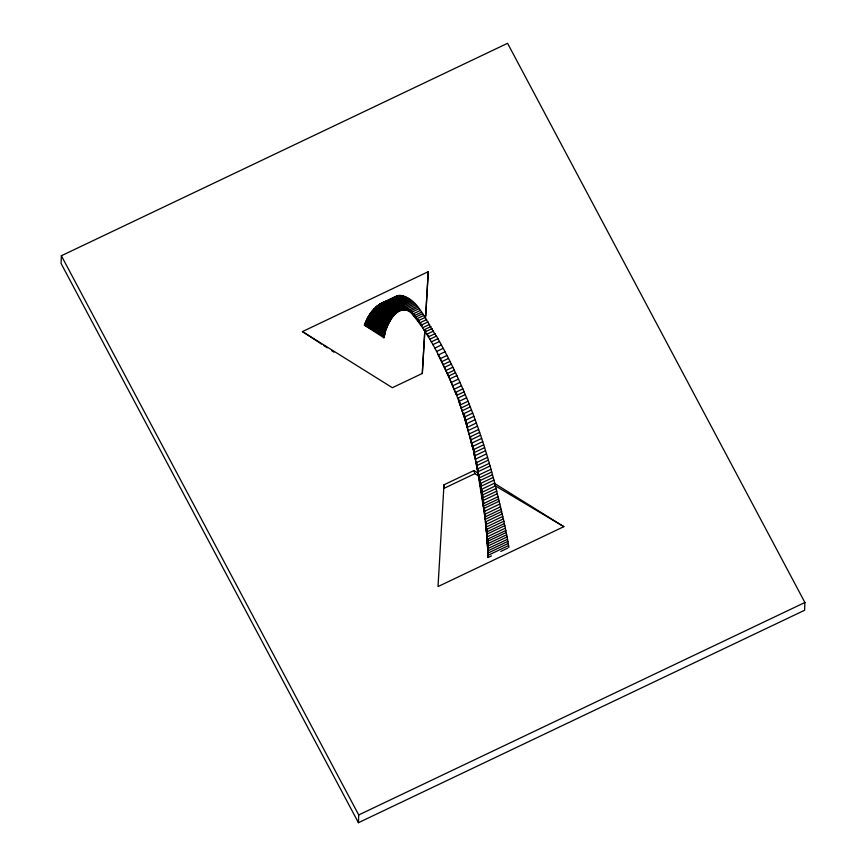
<?xml version="1.0" encoding="UTF-8"?>
<svg xmlns="http://www.w3.org/2000/svg" width="866" height="866" viewBox="0 0 866 866"><rect width="100%" height="100%" fill="white"/><g stroke="black" fill="none" stroke-linecap="round" stroke-linejoin="round"><path stroke-width="1.3" d="M487.677 549.131L485.978 521.873M484.57 514.859L477.296 469.047L477.307 465.237M393.846 297.547C415.063 288.649 426.646 323.678 436.464 336.051C459.716 376.894 477.458 420.724 490.048 465.984L477.837 471.797L477.837 469.199M490.048 465.984L491.726 471.981L479.006 478.043L479.006 475.553M480.002 483.715L480.013 479.829L480.002 483.715L493.219 477.426L491.726 471.981M489.29 463.342L477.296 469.047L476.646 462.011M493.219 477.426L493.945 480.143L480.478 486.551L480.489 483.91M493.945 480.143L494.713 483.055L480.976 489.593L480.998 484.191M481.453 492.559L481.464 490.026L481.453 492.559L495.449 485.902L494.713 483.055M486.259 521.635L486.227 529.602L503.871 521.202L495.449 485.902M496.11 488.5L481.875 495.276L481.897 490.113M482.286 498.047L482.297 495.417L482.286 498.047L496.781 491.141M497.42 493.663L482.665 500.689L482.698 495.32M498.156 496.64L483.109 503.806L483.131 501.273M498.719 498.924L483.445 506.199L483.477 501.057M503.363 518.886L485.978 527.167L484.17 507.487M503.871 521.202L504.38 523.573L486.465 532.114L486.486 529.418M488.359 460.138L476.636 465.735L474.557 453.405M501.176 509.262L484.841 517.045L484.863 514.491M501.695 511.514L485.122 519.405L485.176 514.22M485.523 450.688L474.536 455.917L473.843 450.32M504.38 523.573L504.813 525.651L486.66 534.3L486.735 528.953M484.581 447.635L473.821 452.756L473.193 445.806M502.81 516.428L485.707 524.569L485.739 521.917M504.813 525.651L505.343 528.184L486.887 536.974L487.006 529.191M483.672 444.778L473.128 449.8L472.403 443.987M485.978 527.167L486.075 521.797M487.136 536.823L487.082 539.421L505.809 530.501L505.343 528.184M486.465 532.114L486.53 529.548M413.515 302.689L404.866 306.802L413.959 314.51C405.905 305.936 391.897 295.934 380.131 303.944C372.477 308.761 367.325 316.696 364.38 325.118L383.919 337.751L386.139 327.186M505.809 530.501L506.653 534.766L487.396 543.935L487.504 539.983M486.66 534.3L486.811 529.126M486.887 536.974L487.147 529.126M491.466 555.875L487.969 557.542L487.742 539.605M506.653 534.766L507.498 539.302L487.655 548.741L487.969 539.799M61.378 255.751L61.096 263.502L358.427 822.7L804.622 610.249L804.904 602.498L507.573 43.3L61.378 255.751L358.719 814.949L358.427 822.7M385.164 330.476L385.056 333.118L365.798 321.578L384.764 334.233L365.311 322.737L384.472 335.402L384.623 332.771L384.472 335.402L364.835 323.949L384.179 336.625L384.417 332.652L384.179 336.625L364.38 325.118M507.498 539.302L507.866 541.369L487.753 550.949L487.969 545.548M487.396 543.935L487.569 539.886M478.476 473.377L473.929 470.541L443.977 484.798L443.825 488.446L474.86 473.659L479.483 476.419M507.866 541.369L508.234 543.458L487.839 553.168L488.002 549.304M507.065 536.942L487.526 546.24L487.818 539.832M385.175 330.52L385.056 333.118L366.286 320.474L385.392 331.895L366.848 319.273L385.716 330.834L367.379 318.223L386.074 329.784C389.05 318.677 400.709 302.515 412.92 313.633L404.866 306.802M487.655 548.741L487.98 542.257M487.753 550.949L487.959 547.02M487.839 553.168L487.991 550.516M425.704 315.874L428.259 271.686L302.45 331.591L392.363 387.708L422.305 373.452L424.849 330.595M422.305 373.452L424.816 330.606M425.52 318.558L428.259 271.686M443.977 484.798L438.023 586.563L563.831 526.658L494.41 483.325M383.919 337.751L384.255 332.425M472.62 447.646L465.28 420.411L465.432 417.932M473.918 416.297L465.28 420.411L464.436 414.771M392.774 298.456L393.348 297.947M397.938 295.577L379.351 304.453L394.225 314.802L380.131 303.944L397.321 295.739M399.334 295.382L377.728 305.622L393.186 316.122L378.604 304.973L398.566 295.468M378.81 305.546L376.429 306.683L392.157 317.606L377.067 306.153L381.765 303.912M380.131 303.944L394.766 314.206L380.91 303.479L395.361 313.589L381.765 303.013L395.989 313.005L382.664 302.58L396.585 312.507L383.497 302.223L397.202 312.052L384.352 301.909L397.819 311.641L385.208 301.639L398.447 311.262L386.074 301.411L399.215 310.872L387.124 301.206L399.854 310.591L387.979 301.076L399.973 295.371M375.866 308.361L373.495 309.487L390.23 320.907L374.123 308.826L390.696 320.074L374.826 308.134L391.215 319.164L375.627 307.398L379.265 305.655M387.979 301.076L400.622 310.309L389.029 300.989L400.763 295.403M389.029 300.989L401.315 310.125L389.96 300.957L401.467 295.479M389.96 300.957L402.181 309.952L391.118 301L402.354 295.652M391.118 301L402.993 309.866L392.211 301.108L403.21 295.869M392.211 301.108L403.794 309.844L393.272 301.271L404.021 296.15M393.272 301.271L404.552 309.887L394.268 301.487L404.812 296.464M394.268 301.487L405.396 309.996L395.372 301.779L405.689 296.865M395.372 301.779L406.295 310.18L396.52 302.158L406.609 297.352M386.074 329.784L367.942 317.183L386.398 328.885L368.44 316.296L370.789 315.181M396.52 302.158L407.182 310.429L397.667 302.602L407.54 297.904M397.667 302.602L408.005 310.721L398.717 303.057L408.395 298.445M398.717 303.057L408.86 311.078L399.8 303.576L409.282 299.062M399.8 303.576L409.845 311.576L401.045 304.247L410.3 299.842M401.045 304.247L410.809 312.139L402.246 304.973L411.307 300.664M402.246 304.973L411.859 312.832L403.556 305.839L412.4 301.628M413.093 313.806L406.143 307.82L414.608 303.793M410.538 311.749L407.399 308.913L415.691 304.962M416.817 306.239L408.698 310.104C430.77 334.449 443.987 365.43 456.696 395.372L464.133 391.822M416.21 316.967L409.835 311.24L417.823 307.441M416.546 317.53L411.079 312.529L418.917 308.794M416.503 317.8L412.562 314.163L420.237 310.504M415.842 317.519L413.959 315.798L421.504 312.204M418.884 320.701L415.171 317.27L422.608 313.719M418.321 320.647L416.492 318.959L423.831 315.462M420.605 323.343L417.91 320.864L425.174 317.411M426.624 319.586L419.447 323.007L422.402 325.681M420.984 325.248L428.096 321.86M422.619 327.727L429.677 324.36M425.931 331.386L423.983 329.849L430.987 326.514M425.228 331.84L432.188 328.528M433.617 330.985L426.711 334.276L428.583 335.705M428.28 336.906L435.122 333.648M429.677 339.288L436.464 336.051M431.192 341.929L437.925 338.725M432.751 344.7L439.441 341.518M434.689 348.175L441.324 345.014M436.518 351.509L443.121 348.359M438.315 354.995L444.951 351.834M440.188 358.686L446.878 355.504M441.703 361.685L448.436 358.481M443.154 364.64L449.941 361.403M444.485 367.368L451.327 364.121M445.968 370.496L452.875 367.206M447.376 373.506L454.336 370.183M448.556 376.06L455.559 372.726M449.844 378.929L456.902 375.563M451.392 382.426L458.504 379.037M452.821 385.771L459.998 382.35M454.228 389.159L461.481 385.706M455.516 392.363L462.866 388.866M465.302 394.56L457.757 398.154L464.263 417.131L472.728 413.093M466.644 397.765L458.958 401.423L458.872 399.096M468.062 401.218L460.225 404.952L460.095 402.441M461.253 407.929L469.231 404.13M462.206 410.744L470.325 406.879M463.256 413.948L471.537 409.997M475.153 419.642L466.309 423.853L466.114 420.226M476.365 423.009L467.304 427.317L467.11 423.561M468.214 430.575L477.469 426.159M469.145 433.996L478.627 429.482M469.946 437.005L479.623 432.405M470.703 439.96L480.576 435.262M481.626 438.423L471.537 443.23L472.36 446.564L482.676 441.649M475.261 459.24L486.497 453.892M476.029 462.834L487.536 457.356M490.968 469.253L478.476 475.196L478.292 470.151M479.504 480.868L492.473 474.698M483.758 508.548L499.26 501.165M483.704 508.115L484.148 511.503L499.931 503.969M500.591 506.772L484.516 514.426L484.44 507.671M485.415 521.927L502.248 513.917M487.233 541.542L506.209 532.503M487.904 555.409L508.591 545.558L508.234 543.458M500.775 551.436L507.757 548.113M358.719 814.949L804.904 602.498M494.508 485.361L563.831 526.658M423.983 329.849L425.91 331.061M368.44 316.296L386.788 327.911L369.035 315.321L387.221 326.883L369.685 314.304L387.6 326.071L370.226 313.514L388.022 325.161L370.865 312.648L388.455 324.306L371.482 311.836L388.91 323.419L372.153 311.013L389.375 322.52L372.835 310.212L389.819 321.676L373.495 309.487M302.45 331.591L321.557 344.073M323.808 345.534L327.175 347.742M331.678 350.676L333.919 352.137M375.627 307.398L391.735 318.287L376.429 306.683M378.604 304.973L393.684 315.462L379.351 304.453M377.067 306.153L392.601 316.945L377.728 305.622M417.91 320.864L420.854 323.299M403.556 305.839L412.92 313.633M416.492 318.959L418.527 320.691M406.143 307.82L413.028 313.752M415.171 317.27L418.776 320.377M409.835 311.24L413.418 314.358M413.959 315.798L415.821 317.411M411.079 312.529L413.06 314.261M412.562 314.163L416.394 317.519M407.399 308.913L412.205 313.113M437.99 354.356L449.357 377.836L457.843 398.403M458.893 401.229L464.317 417.304M465.107 419.837L469.22 434.256M473.929 470.541L474.86 473.659M469.827 436.551L471.548 443.284L471.364 439.365M473.626 451.922L475.477 460.203M475.899 462.228L477.891 472.078M478.259 474.005L478.963 477.805M479.299 479.677L480.565 487.06M508.591 545.558L508.916 547.561M480.868 488.868L482.752 501.252M483.001 502.984L483.466 506.415M484.776 516.526L485.166 519.827M485.361 521.462L485.718 524.709M485.891 526.312L486.508 532.644M486.649 534.203L487.255 541.813M487.352 543.296L487.526 546.24M465.15 417.823L465.28 420.411M472.176 442.58L472.36 446.564M464.154 414.662L464.263 417.131M472.966 446.109L473.128 449.8M474.427 453.351L474.536 455.917M487.742 550.56L487.839 553.374M477.144 465.129L477.296 469.047M473.724 450.288L473.821 452.756M470.563 436.291L470.66 438.737M476.495 461.989L476.636 465.735M477.751 469.22L477.837 471.797M478.92 475.337L479.006 478.043M487.894 554.76L487.969 557.542M480.857 484.57L480.976 489.593M480.413 483.921L480.478 486.551M481.767 490.167L481.875 495.276M483.066 501.241L483.109 503.806M482.589 495.417L482.665 500.689M484.094 507.498L484.148 511.481M456.663 392.947L456.696 395.372M483.38 500.819L483.445 506.199M484.819 514.35L484.841 517.045M485.09 514.003L485.122 519.405M485.371 514.188L485.393 518.063M485.696 521.949L485.707 524.569"/></g></svg>
